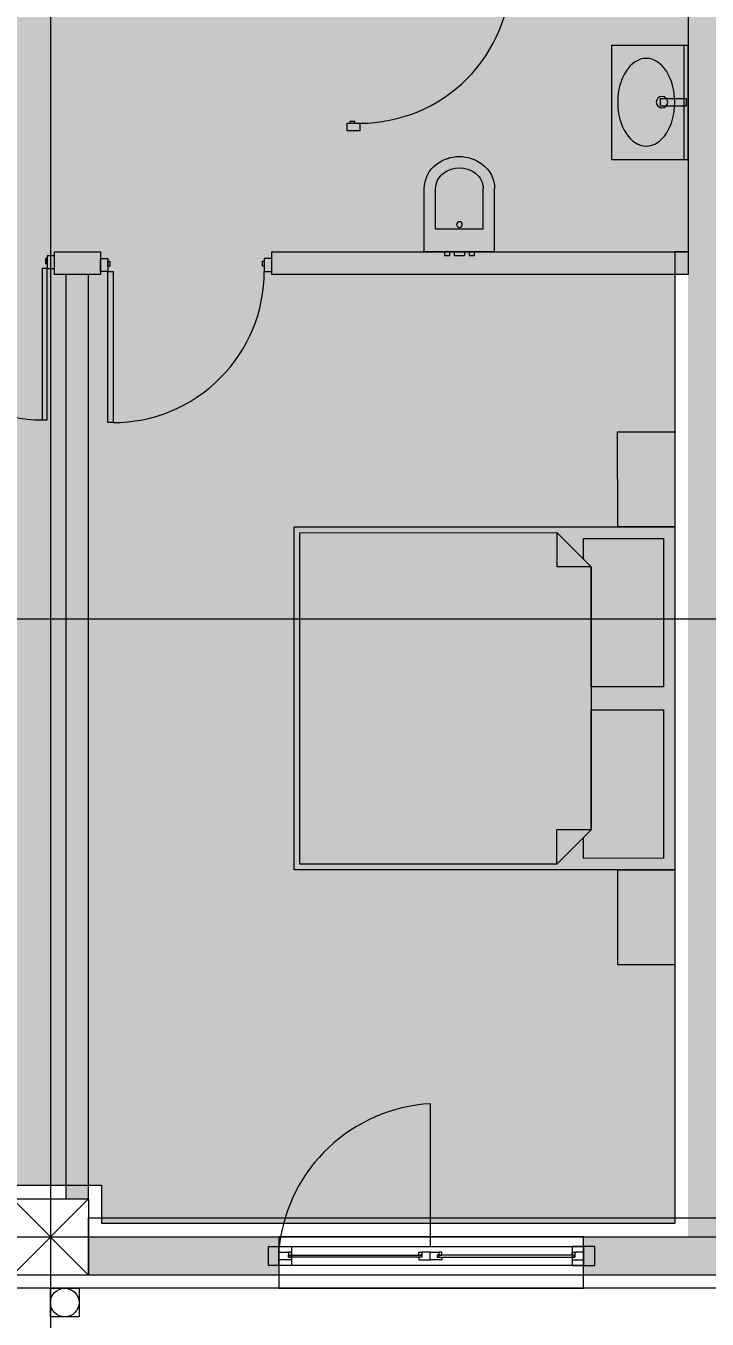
# Model space of a CAD drawing. Header units: millimetres. Extents: x 475159934 to 476245151, y 4620917055 to 4621447368.
# Drawn here: x 475261587 to 475265167, y 4621143975 to 4621150765 of the extents above; entities that cross this region are included whole.
import ezdxf

# ---------------------------------------------------------------- set-up
doc = ezdxf.new("R2010")
doc.units = ezdxf.units.MM
doc.header["$MEASUREMENT"] = 0
for name, color, linetype, lineweight in [('2D Drafting - General_Pen_No__1_Pen_No__7', 7, 'Continuous', 0), ('2D Drafting - General_Pen_No__250_Pen_No__2_Pen_No__250', 7, 'Continuous', 0), ('2D Drafting - General_Pen_No__250_Pen_No__2_Pen_No__7', 7, 'Continuous', 0), ('2D Drafting - General_Pen_No__250_Pen_No__7_Pen_No__250', 7, 'Continuous', 0), ('2D Drafting - General_Pen_No__250_Pen_No__7_Pen_No__7', 7, 'Continuous', 0), ('2D Drafting - General_Pen_No__7_Pen_No__7_Pen_No__7', 7, 'Continuous', 0), ('Doors_Pen_No__7_Pen_No__7_Pen_No__7', 7, 'Continuous', 0), ('G-Anno-Nplt_Pen_No__151', 151, 'Continuous', 0), ('G-Anno-Nplt_Pen_No__4', 7, 'Continuous', 0), ('gegmebi_Pen_No__7_Pen_No__7', 7, 'Continuous', 0), ('kar-panjara_Pen_No__7_Pen_No__7_Pen_No__7', 7, 'Continuous', 0), ('New_0. გაღებები_Pen_No__210', 6, 'Continuous', 0), ('New_reg_nak_Pen_No__7', 7, 'Continuous', 0), ('zoma_Pen_No__1', 1, 'Continuous', 0), ('zoma_Pen_No__142', 142, 'Continuous', 0), ('zoma_Pen_No__5_Pen_No__5', 5, 'Continuous', 0)]:
    doc.layers.add(name, color=color, linetype=linetype, lineweight=lineweight)
for name, color, linetype in [('New_Interior - Furniture', 7, 'Continuous'), ('New_R03_Nakveti', 7, 'Continuous'), ('zoma', 7, 'Continuous')]:
    doc.layers.add(name, color=color, linetype=linetype)
doc.layers.add('New_Interior - Furniture _Pen_No__252', color=7, linetype='Continuous', lineweight=0, true_color=0x666666)
doc.layers.add('New_R03_Nakveti_Pen_No__252', color=7, linetype='Continuous', lineweight=0, true_color=0x666666)
doc.styles.add('GENERATED_STYLE_3', font='arial.ttf')
doc.dimstyles.new('GENERATED_STYLE__11', dxfattribs={"dimtxt": 500, "dimasz": 228, "dimexe": 0.18, "dimexo": 3, "dimgap": 0, "dimtad": 1, "dimlfac": 0.001, "dimzin": 0, "dimdsep": 46, "dimtxsty": 'GENERATED_STYLE_3', "dimblk": 'ARROWHEAD_2', "dimblk1": 'ARROWHEAD_2', "dimblk2": 'ARROWHEAD_2', "dimcen": 0.09, "dimclrd": 1, "dimclre": 1, "dimclrt": 1, "dimadec": 0, "dimazin": 0, "dimtfac": 1, "dimtdec": 4, "dimtmove": 2, "dimatfit": 3, "dimfxl": 1, "dimtolj": 1, "dimtzin": 0, "dimarcsym": 0})
doc.dimstyles.new('GENERATED_STYLE__3', dxfattribs={"dimtxt": 200, "dimasz": 64.421331, "dimexe": 0.18, "dimexo": 3, "dimgap": 0, "dimtad": 1, "dimtih": 1, "dimtoh": 1, "dimlfac": 0.001, "dimzin": 0, "dimdsep": 46, "dimtxsty": 'GENERATED_STYLE_3', "dimblk": 'ARROWHEAD_2', "dimblk1": 'ARROWHEAD_2', "dimblk2": 'ARROWHEAD_2', "dimcen": 0.09, "dimclrd": 142, "dimclre": 142, "dimclrt": 142, "dimadec": 0, "dimazin": 0, "dimtfac": 1, "dimtdec": 4, "dimtmove": 0, "dimatfit": 3, "dimfxl": 1, "dimtolj": 1, "dimtzin": 0, "dimarcsym": 0})
doc.dimstyles.new('GENERATED_STYLE__6', dxfattribs={"dimtxt": 200, "dimasz": 64.421331, "dimexe": 0.18, "dimexo": 3, "dimgap": 0, "dimtad": 1, "dimlfac": 0.001, "dimzin": 0, "dimdsep": 46, "dimtxsty": 'GENERATED_STYLE_3', "dimblk": 'ARROWHEAD_2', "dimblk1": 'ARROWHEAD_2', "dimblk2": 'ARROWHEAD_2', "dimcen": 0.09, "dimclrd": 142, "dimclre": 142, "dimclrt": 142, "dimadec": 0, "dimazin": 0, "dimtfac": 1, "dimtdec": 4, "dimtmove": 0, "dimatfit": 3, "dimfxl": 1, "dimtolj": 1, "dimtzin": 0, "dimarcsym": 0})

# ---------------------------------------------------------------- blocks, each defined once
blk = doc.blocks.new('Bed Layout 23')
at = {"layer": 'New_R03_Nakveti_Pen_No__252', "color": 251, "linetype": 'Continuous', "lineweight": 0, "true_color": 0x666666}
for p, q in [((-900, 0), (-1400, 0)), ((-1400, 0), (-1400, -300)), ((-900, -300), (-900, 0)), ((900, 0), (-900, 0)), ((-900, 0), (-900, -2000)), ((1400, 0), (900, 0)), ((900, 0), (900, -300)), ((900, -2000), (900, 0)), ((1400, -300), (1400, 0)), ((-1400, -300), (-900, -300)), ((900, -300), (1400, -300)), ((-690, -440), (-870, -620)), ((0, -440), (-690, -440)), ((-690, -440), (-690, -620)), ((690, -440), (0, -440)), ((870, -620), (690, -440)), ((690, -440), (690, -620)), ((-870, -620), (-870, -1970)), ((-870, -620), (-690, -620)), ((870, -620), (690, -620)), ((870, -1970), (870, -620)), ((-900, -2000), (900, -2000)), ((-870, -1970), (0, -1970)), ((0, -1970), (870, -1970))]:
    blk.add_line(p, q, dxfattribs=at)
at = {"layer": 'New_R03_Nakveti_Pen_No__252', "color": 251, "linetype": 'Continuous', "lineweight": 0, "true_color": 0x666666, "flags": 128}
for points in [[(-60, -440), (-60, -60), (-840, -60), (-840, -480), (-730, -480), (-690, -440)], [(690, -440), (730, -480), (840, -480), (840, -60), (60, -60), (60, -440)]]:
    blk.add_lwpolyline(points, close=True, dxfattribs=at)
blk = doc.blocks.new('Multi-Basin Counter 26')
at = {"layer": 'New_Interior - Furniture _Pen_No__252', "color": 251, "linetype": 'Continuous', "lineweight": 0, "true_color": 0x666666}
for p, q in [((-300, 0), (300, 0)), ((-300, -400), (-300, 0)), ((300, -400), (300, 0)), ((-300, -20), (300, -20)), ((-300, -400), (300, -400))]:
    blk.add_line(p, q, dxfattribs=at)
at = {"layer": 'New_Interior - Furniture _Pen_No__252', "color": 251, "linetype": 'Continuous', "lineweight": 0, "true_color": 0x666666, "flags": 128}
blk.add_lwpolyline([(-20, -145), (20, -145), (20, -10), (-20, -10)], close=True, dxfattribs=at)
at = {"layer": 'New_Interior - Furniture _Pen_No__252', "color": 251, "linetype": 'Continuous', "lineweight": 0, "true_color": 0x666666}
blk.add_circle((0, -137.1895), 30, dxfattribs=at)
blk.add_ellipse((0, -220), major_axis=(230, 0), ratio=0.652173913, dxfattribs=at)
blk = doc.blocks.new('Bidet 26')
at = {"layer": 'New_Interior - Furniture _Pen_No__252', "color": 251, "linetype": 'Continuous', "lineweight": 0, "true_color": 0x666666}
for p, q in [((185, 0), (-185, 0)), ((-78.5, 20), (-74.5, 20)), ((-78.5, 0), (-78.5, 20)), ((-74.5, 20), (-65, 20)), ((-65, 20), (-55.5, 20)), ((-55.5, 20), (-51.5, 20)), ((-51.5, 0), (-51.5, 20)), ((-27, 20), (-19.1, 20)), ((-27, 0), (-27, 20)), ((-19.1, 20), (0, 20)), ((0, 20), (19.1, 20)), ((0, 0), (19.1, 0)), ((19.1, 20), (27, 20)), ((19.1, 0), (27, 0)), ((27, 0), (27, 20)), ((51.5, 20), (55.5, 20)), ((51.5, 0), (51.5, 20)), ((51.5, 0), (55.5, 0)), ((55.5, 20), (65, 20)), ((55.5, 0), (65, 0)), ((65, 20), (74.5, 20)), ((65, 0), (74.5, 0)), ((74.5, 20), (78.5, 20)), ((74.5, 0), (78.5, 0)), ((78.5, 0), (78.5, 20)), ((185, 0), (185, -330)), ((-185, 0), (-185, -330)), ((-78.5, 0), (-74.5, 0)), ((-74.5, 0), (-65, 0)), ((-65, 0), (-55.5, 0)), ((-55.5, 0), (-51.5, 0)), ((-27, 0), (-19.1, 0)), ((-19.1, 0), (0, 0)), ((-125, -120), (-125, -330)), ((-125, -120), (125, -120)), ((125, -120), (125, -330))]:
    blk.add_line(p, q, dxfattribs=at)
blk.add_circle((0, -142.5), 15, dxfattribs=at)
for centre, radius, start, end in [((-22.5, -330), 162.5, 180, 233.1301), ((-22.5, -330), 162.5, 180, 233.1301), ((-22.5, -330), 102.5, 180, 233.1301), ((22.5, -330), 102.5, 306.8699, 0), ((22.5, -330), 162.5, 306.8699, 0), ((0, -300), 200, 233.1301, 306.8699), ((0, -300), 200, 233.1301, 270), ((0, -300), 140, 233.1301, 306.8699)]:
    blk.add_arc(centre, radius, start, end, dxfattribs=at)
blk = doc.blocks.new('*D841', base_point=(475826095.756614, 4621095193.190637))
at = {"layer": 'zoma_Pen_No__1', "color": 1, "linetype": 'Continuous', "lineweight": 0, "transparency": 16777216}
for p, q in [((475297116.781968, 4621144206.159981), (475297116.781968, 4621144352.859981)), ((475297266.781968, 4621144119.557481), (475296966.781968, 4621144292.762481)), ((475297341.781968, 4621144206.159981), (475296891.781968, 4621144206.159981)), ((475297116.781968, 4621136051.488978), (475297116.781968, 4621144206.159981)), ((475296966.781968, 4621136138.091478), (475297266.781968, 4621135964.886478)), ((475297341.781968, 4621136051.488978), (475296891.781968, 4621136051.488978)), ((475297116.781968, 4621135904.788979), (475297116.781968, 4621136051.488978))]:
    blk.add_line(p, q, dxfattribs=at)
at = {"layer": 'zoma_Pen_No__1', "color": 1, "lineweight": 0, "transparency": 16777216, "insert": (475297016.781968, 4621136884.270884), "char_height": 500, "attachment_point": 7, "rotation": 90, "style": 'GENERATED_STYLE_3'}
blk.add_mtext('\\A1;{\\pql;\\fArial|b0|i0|c204|p0;\\W1.000000;8.15}', dxfattribs=at)
blk = doc.blocks.new('ARROWHEAD_2')
at = {"color": 0, "linetype": 'Continuous', "lineweight": 0}
for p, q in [((-0.378, -0.655), (0.378, 0.655)), ((0, 0), (-1, 0))]:
    blk.add_line(p, q, dxfattribs=at)
blk = doc.blocks.new('*D876', base_point=(475826095.8, 4621095193.2))
at = {"layer": 'zoma_Pen_No__142', "color": 142, "linetype": 'Continuous', "lineweight": 0, "transparency": 16777216}
for p, q in [((475261541.2, 4621137897.2), (475261492.3, 4621137812.4)), ((475261516.8, 4621137791.2), (475261516.8, 4621137918.4)), ((475261941.2, 4621137897.2), (475261892.3, 4621137812.4)), ((475261916.8, 4621137791.2), (475261916.8, 4621137918.4)), ((475261516.8, 4621137854.8), (475261916.8, 4621137854.8))]:
    blk.add_line(p, q, dxfattribs=at)
blk = doc.blocks.new('*D877', base_point=(475826095.8, 4621095193.2))
at = {"layer": 'zoma_Pen_No__142', "color": 142, "linetype": 'Continuous', "lineweight": 0, "transparency": 16777216}
for p, q in [((475261941.2, 4621137897.2), (475261892.3, 4621137812.4)), ((475261916.8, 4621137791.2), (475261916.8, 4621137918.4)), ((475268441.2, 4621137897.2), (475268392.3, 4621137812.4)), ((475268416.8, 4621137791.2), (475268416.8, 4621137918.4)), ((475261916.8, 4621137854.8), (475268416.8, 4621137854.8))]:
    blk.add_line(p, q, dxfattribs=at)
at = {"layer": 'zoma_Pen_No__142', "color": 142, "lineweight": 0, "transparency": 16777216, "char_height": 200, "attachment_point": 7, "style": 'GENERATED_STYLE_3'}
for s, insert in [('\\A1;{\\pql;\\fArial|b0|i0|c204|p0;\\W1.000000;6.50}', (475264899.9, 4621137894.8)), ('\\A1;{\\pql;\\fArial|b0|i0|c204|p0;\\W1.000000;0.40}', (475267858.4, 4621137894.8))]:
    blk.add_mtext(s, dxfattribs=dict(at, insert=insert))
blk = doc.blocks.new('*D968', base_point=(475826095.8, 4621095193.2))
at = {"layer": 'zoma_Pen_No__142', "color": 142, "linetype": 'Continuous', "lineweight": 0, "transparency": 16777216}
for p, q in [((475300034.2, 4621159381.7), (475299949.4, 4621159430.6)), ((475299991.8, 4621159406.2), (475299991.8, 4621159447.6)), ((475300055.4, 4621159406.2), (475299928.2, 4621159406.2)), ((475299991.8, 4621140051.5), (475299991.8, 4621159406.2)), ((475299949.4, 4621140076), (475300034.2, 4621140027.1)), ((475300055.4, 4621140051.5), (475299928.2, 4621140051.5)), ((475299991.8, 4621140010.1), (475299991.8, 4621140051.5))]:
    blk.add_line(p, q, dxfattribs=at)
at = {"layer": 'zoma_Pen_No__142', "color": 142, "lineweight": 0, "transparency": 16777216, "insert": (475299951.8, 4621149385.6), "char_height": 200, "attachment_point": 7, "rotation": 90, "style": 'GENERATED_STYLE_3'}
blk.add_mtext('\\A1;{\\pql;\\fArial|b0|i0|c204|p0;\\W1.000000;19.35}', dxfattribs=at)
blk = doc.blocks.new('*D970', base_point=(475826095.8, 4621095193.2))
at = {"layer": 'zoma_Pen_No__142', "color": 142, "linetype": 'Continuous', "lineweight": 0, "transparency": 16777216}
for p, q in [((475299168.8, 4621144230.6), (475299253.6, 4621144181.7)), ((475299274.8, 4621144206.2), (475299147.7, 4621144206.2)), ((475299211.2, 4621140451.5), (475299211.2, 4621144206.2)), ((475299168.8, 4621140476), (475299253.6, 4621140427.1)), ((475299274.8, 4621140451.5), (475299147.7, 4621140451.5))]:
    blk.add_line(p, q, dxfattribs=at)
at = {"layer": 'zoma_Pen_No__142', "color": 142, "lineweight": 0, "transparency": 16777216, "char_height": 200, "attachment_point": 7, "rotation": 90, "style": 'GENERATED_STYLE_3'}
for s, insert in [('\\A1;{\\pql;\\fArial|b0|i0|c204|p0;\\W1.000000;0.40}', (475299171.2, 4621143647.8)), ('\\A1;{\\pql;\\fArial|b0|i0|c204|p0;\\W1.000000;3.75}', (475299171.2, 4621142061.9))]:
    blk.add_mtext(s, dxfattribs=dict(at, insert=insert))

msp = doc.modelspace()

# ---------------------------------------------------------------- hatches: boundary and pattern name
at = {"layer": '2D Drafting - General_Pen_No__250_Pen_No__2_Pen_No__7', "linetype": 'Continuous', "lineweight": 0}
for points in [[(475263257.094, 4621150214.488), (475263377.217, 4621150214.488), (475263377.217, 4621149578.944), (475263257.094, 4621149578.944)], [(475261979.36, 4621149458.821), (475261738.492, 4621149458.821), (475261738.492, 4621149578.944), (475261979.36, 4621149578.944)], [(475265066.775, 4621149578.944), (475265066.775, 4621149458.821), (475262879.36, 4621149458.821), (475262879.36, 4621149578.944)]]:
    msp.add_hatch(color=7, dxfattribs=at).paths.add_polyline_path(points)
at = {"layer": '2D Drafting - General_Pen_No__250_Pen_No__7_Pen_No__7', "linetype": 'Continuous', "lineweight": 0}
for points in [[(475265066.775, 4621152166.092), (475265066.775, 4621144406.16), (475265266.775, 4621144406.16), (475265266.775, 4621152166.092)], [(475261916.775, 4621149458.821), (475261796.775, 4621149458.821), (475261796.775, 4621144606.167), (475261916.775, 4621144606.167)], [(475261916.775, 4621144206.161), (475261916.775, 4621144406.161), (475262916.773, 4621144406.161), (475262916.773, 4621144206.161)], [(475264516.775, 4621144206.16), (475266015.344, 4621144206.16), (475266015.344, 4621144406.108), (475264516.775, 4621144406.108)]]:
    msp.add_hatch(color=7, dxfattribs=at).paths.add_polyline_path(points)
at = {"layer": 'G-Anno-Nplt_Pen_No__151', "linetype": 'Continuous', "lineweight": 0, "true_color": 0x1f2f3f}
msp.add_hatch(color=169, dxfattribs=at).paths.add_polyline_path([(475265066.775, 4621149578.944), (475264996.775, 4621149578.944), (475264996.775, 4621144476.16), (475261986.775, 4621144476.16), (475261986.775, 4621144676.16), (475261446.775, 4621144676.16), (475261446.775, 4621144476.18), (475259105.816, 4621144476.18), (475259086.775, 4621144476.18), (475259086.775, 4621145776.167), (475254886.775, 4621145776.167), (475254886.775, 4621150945.979), (475255286.775, 4621150945.979), (475255286.775, 4621151736.166), (475261006.58, 4621151736.166), (475261006.58, 4621151336.16), (475261686.967, 4621151336.16), (475261686.967, 4621151536.16), (475261986.775, 4621151536.16), (475261986.775, 4621152096.092), (475263257.094, 4621152096.092), (475263257.094, 4621152166.092), (475264477.217, 4621152166.092), (475264477.217, 4621151766.085), (475265066.775, 4621151766.085)])

# ---------------------------------------------------------------- linework, layer by layer
at = {"layer": '2D Drafting - General_Pen_No__1_Pen_No__7', "color": 7, "linetype": 'Continuous', "lineweight": 0}
for p, q in [((475261516.775, 4621144206.167), (475261916.775, 4621144606.167)), ((475261916.775, 4621144206.167), (475261516.775, 4621144606.167))]:
    msp.add_line(p, q, dxfattribs=at)
at = {"layer": '2D Drafting - General_Pen_No__1_Pen_No__7', "color": 7, "linetype": 'Continuous', "lineweight": 0, "flags": 128}
for points in [[(475261916.775, 4621144206.167), (475261516.775, 4621144206.167), (475261516.775, 4621144606.167), (475261916.775, 4621144606.167)], [(475268416.775, 4621144206.167), (475261916.775, 4621144206.167), (475261916.775, 4621144506.167), (475268416.775, 4621144506.167)]]:
    msp.add_lwpolyline(points, close=True, dxfattribs=at)
at = {"layer": '2D Drafting - General_Pen_No__1_Pen_No__7', "color": 7, "linetype": 'Continuous', "lineweight": 0}
msp.add_circle((475261791.782, 4621144061.745), 75, dxfattribs=at)
at = {"layer": '2D Drafting - General_Pen_No__250_Pen_No__2_Pen_No__250', "color": 7, "linetype": 'Continuous', "lineweight": 0, "flags": 128}
for points in [[(475261979.36, 4621149458.821), (475261738.492, 4621149458.821), (475261738.492, 4621149578.944), (475261979.36, 4621149578.944)], [(475265066.775, 4621149578.944), (475265066.775, 4621149458.821), (475262879.36, 4621149458.821), (475262879.36, 4621149578.944)]]:
    msp.add_lwpolyline(points, close=True, dxfattribs=at)
at = {"layer": '2D Drafting - General_Pen_No__250_Pen_No__7_Pen_No__250', "color": 7, "linetype": 'Continuous', "lineweight": 0, "flags": 128}
msp.add_lwpolyline([(475261916.775, 4621149458.821), (475261796.775, 4621149458.821), (475261796.775, 4621144606.167), (475261916.775, 4621144606.167)], close=True, dxfattribs=at)
at = {"layer": '2D Drafting - General_Pen_No__7_Pen_No__7_Pen_No__7', "color": 7, "linetype": 'Continuous', "lineweight": 0}
for centre, start, end in [((475263342.54, 4621151048.31), 269.9983116, 359.9999932), ((475261672.315, 4621149490.449), 179.9983197, 270), ((475262045.538, 4621149476.035), 270.0000068, 0.0016884)]:
    msp.add_arc(centre, 794.311, start, end, dxfattribs=at)
at = {"layer": 'Doors_Pen_No__7_Pen_No__7_Pen_No__7', "color": 7, "linetype": 'Continuous', "lineweight": 0, "flags": 128}
for points in [[(475263274.783, 4621150214.488), (475263274.783, 4621150253.999), (475263342.516, 4621150253.999), (475263342.516, 4621150214.488)], [(475263289.183, 4621150262.888), (475263289.183, 4621150253.999), (475263315.85, 4621150253.999), (475263315.85, 4621150262.888)], [(475261698.981, 4621149543.782), (475261690.092, 4621149543.782), (475261690.092, 4621149517.115), (475261698.981, 4621149517.115)], [(475261738.492, 4621149558.182), (475261698.981, 4621149558.182), (475261698.981, 4621149490.449), (475261738.492, 4621149490.449)], [(475261979.36, 4621149543.769), (475262018.871, 4621149543.769), (475262018.871, 4621149476.035), (475261979.36, 4621149476.035)], [(475262018.871, 4621149529.369), (475262027.76, 4621149529.369), (475262027.76, 4621149502.702), (475262018.871, 4621149502.702)], [(475262830.96, 4621149529.392), (475262839.849, 4621149529.392), (475262839.849, 4621149502.725), (475262830.96, 4621149502.725)], [(475262879.36, 4621149543.792), (475262839.849, 4621149543.792), (475262839.849, 4621149476.059), (475262879.36, 4621149476.059)], [(475261698.981, 4621149490.449), (475261672.315, 4621149490.449), (475261672.315, 4621148696.138), (475261698.981, 4621148696.138)], [(475262018.871, 4621149476.035), (475262045.538, 4621149476.035), (475262045.538, 4621148681.724), (475262018.871, 4621148681.724)]]:
    msp.add_lwpolyline(points, close=True, dxfattribs=at)
at = {"layer": 'G-Anno-Nplt_Pen_No__4', "color": 7, "linetype": 'Continuous', "lineweight": 0, "flags": 128}
msp.add_lwpolyline([(475265066.775, 4621151766.085), (475265066.775, 4621149578.944), (475264996.775, 4621149578.944), (475264996.775, 4621144476.16), (475261986.775, 4621144476.16), (475261986.775, 4621144676.16), (475261446.775, 4621144676.16), (475261446.775, 4621144476.18), (475259105.816, 4621144476.18), (475259086.775, 4621144476.18), (475259086.775, 4621145776.167), (475254886.775, 4621145776.167), (475254886.775, 4621150945.979)], dxfattribs=at)
at = {"layer": 'gegmebi_Pen_No__7_Pen_No__7', "color": 7, "linetype": 'Continuous', "lineweight": 0}
for p, q in [((475261716.782, 4621143986.745), (475261716.782, 4621144136.745)), ((475261716.782, 4621144136.745), (475261866.782, 4621144136.745)), ((475261866.782, 4621144136.745), (475261866.782, 4621143986.745)), ((475261866.782, 4621143986.745), (475261716.782, 4621143986.745))]:
    msp.add_line(p, q, dxfattribs=at)
at = {"layer": 'kar-panjara_Pen_No__7_Pen_No__7_Pen_No__7', "color": 7, "linetype": 'Continuous', "lineweight": 0, "flags": 128}
for points in [[(475262982.203, 4621144255.735), (475262862.203, 4621144255.735), (475262862.203, 4621144355.735), (475262982.203, 4621144355.735)], [(475262916.773, 4621144355.734), (475264516.775, 4621144355.679), (475264516.775, 4621144255.734), (475262916.773, 4621144255.789)], [(475264457.101, 4621144255.735), (475264577.101, 4621144255.735), (475264577.101, 4621144355.735), (475264457.101, 4621144355.735)], [(475262916.773, 4621144325.619), (475262967.203, 4621144325.619), (475262967.203, 4621144310.619), (475262967.203, 4621144300.619), (475262982.203, 4621144300.619), (475262982.203, 4621144285.619), (475262916.773, 4621144285.619)], [(475262982.203, 4621144325.619), (475262967.203, 4621144325.619), (475262967.203, 4621144310.619), (475262982.203, 4621144310.619)], [(475262967.203, 4621144310.619), (475263667.203, 4621144310.619), (475263667.203, 4621144300.619), (475262967.203, 4621144300.619)], [(475263652.203, 4621144325.619), (475263667.203, 4621144325.619), (475263667.203, 4621144310.619), (475263652.203, 4621144310.619)], [(475263712.203, 4621144325.619), (475263667.203, 4621144325.619), (475263667.203, 4621144310.619), (475263667.203, 4621144300.619), (475263652.203, 4621144300.619), (475263652.203, 4621144285.619), (475263712.203, 4621144285.619)], [(475263712.203, 4621144325.619), (475263757.203, 4621144325.619), (475263757.203, 4621144310.619), (475263757.203, 4621144300.619), (475263772.203, 4621144300.619), (475263772.203, 4621144285.619), (475263712.203, 4621144285.619)], [(475264471.775, 4621144310.619), (475263747.935, 4621144310.619), (475263747.935, 4621144300.619), (475264471.775, 4621144300.619)], [(475263772.203, 4621144325.619), (475263757.203, 4621144325.619), (475263757.203, 4621144310.619), (475263772.203, 4621144310.619)], [(475264457.101, 4621144325.619), (475264471.775, 4621144325.619), (475264471.775, 4621144310.619), (475264457.101, 4621144310.619)], [(475264516.775, 4621144325.619), (475264471.775, 4621144325.619), (475264471.775, 4621144310.619), (475264471.775, 4621144300.619), (475264457.101, 4621144300.619), (475264457.101, 4621144285.619), (475264516.775, 4621144285.619)]]:
    msp.add_lwpolyline(points, close=True, dxfattribs=at)
at = {"layer": 'New_0. გაღებები_Pen_No__210', "color": 6, "linetype": 'Continuous', "lineweight": 0}
msp.add_line((475263713.777, 4621144355.554), (475263713.777, 4621145105.554), dxfattribs=at)
msp.add_arc((475263759.862, 4621144259.856), 846.953, 93.1191416, 173.5037962, dxfattribs=at)
at = {"layer": 'New_reg_nak_Pen_No__7', "color": 7, "linetype": 'Continuous', "lineweight": 0, "flags": 128}
msp.add_lwpolyline([(475262916.773, 4621144406.16), (475262916.773, 4621144136.513), (475264516.775, 4621144136.513), (475264516.775, 4621144406.16)], close=True, dxfattribs=at)
msp.add_lwpolyline([(475269216.938, 4621144276.589), (475269286.954, 4621144276.589), (475269286.952, 4621144136.513), (475261046.609, 4621144136.513), (475261046.609, 4621144276.535), (475261116.612, 4621144276.535)], dxfattribs=at)
at = {"layer": 'zoma_Pen_No__5_Pen_No__5', "color": 5, "linetype": 'Continuous', "lineweight": 0}
for p, q in [((475261716.775, 4621162687.143), (475261716.775, 4621134452.213)), ((475229336.224, 4621147651.525), (475300763.831, 4621147651.525)), ((475229336.224, 4621144406.16), (475300763.831, 4621144406.16))]:
    msp.add_line(p, q, dxfattribs=at)

# ---------------------------------------------------------------- block references
at = {"layer": 'New_Interior - Furniture', "color": 1, "linetype": 'Continuous', "lineweight": 0, "xscale": -1, "zscale": 1000}
for name, p, rotation in [('Multi-Basin Counter 26', (475265066.775, 4621150364.083), 270), ('Bidet 26', (475263865.098, 4621149578.944), 180)]:
    msp.add_blockref(name, p, dxfattribs=dict(at, rotation=rotation))
at = {"layer": 'New_R03_Nakveti', "color": 7, "linetype": 'Continuous', "lineweight": 0, "xscale": -0.9999999999999997, "zscale": 1000, "rotation": 270.0029726951062}
msp.add_blockref('Bed Layout 23', (475264996.702, 4621147234.054), dxfattribs=at)

# ---------------------------------------------------------------- dimensions: what is measured, and where the dimension line sits
at = {"layer": 'zoma', "color": 142, "linetype": 'Continuous', "lineweight": 0}
for base, p1, p2, picture, middle in [((475299991.81, 4621159406.159), (475233700.384, 4621140051.524), (475255415.89, 4621159406.159), '*D968', (475299851.81, 4621149720.668)), ((475299211.225, 4621144206.167), (475233700.384, 4621140451.524), (475297124.343, 4621144206.167), '*D970', (475299071.225, 4621142320.841))]:
    dim = msp.add_linear_dim(base=base, p1=p1, p2=p2, angle=90, dimstyle='GENERATED_STYLE__6', dxfattribs=at)
    dim.commit()
    dim.dimension.update_dxf_attribs({"geometry": picture, "text_midpoint": middle, "dimtype": 160, "text_rotation": 90})
for base, p1, p2, picture, middle in [((475261916.774, 4621137854.781), (475261516.775, 4621155105.147), (475261916.774, 4621155105.147), '*D876', (475261217.354, 4621137994.781)), ((475268416.774, 4621137854.781), (475261916.774, 4621155105.147), (475268416.774, 4621155105.147), '*D877', (475265158.77, 4621137994.781))]:
    dim = msp.add_linear_dim(base=base, p1=p1, p2=p2, dimstyle='GENERATED_STYLE__3', dxfattribs=at)
    dim.commit()
    dim.dimension.update_dxf_attribs({"geometry": picture, "text_midpoint": middle, "dimtype": 160})
at = {"layer": 'zoma', "color": 1, "linetype": 'Continuous', "lineweight": 0}
dim = msp.add_linear_dim(base=(475297116.782, 4621144206.16), p1=(475297116.582, 4621136051.489), p2=(475233216.775, 4621144206.16), angle=90, dimstyle='GENERATED_STYLE__11', dxfattribs=at)
dim.commit()
dim.dimension.update_dxf_attribs({"geometry": '*D841', "text_midpoint": (475296766.782, 4621137531.561), "dimtype": 160, "text_rotation": 90})

doc.saveas('drawing.dxf')
